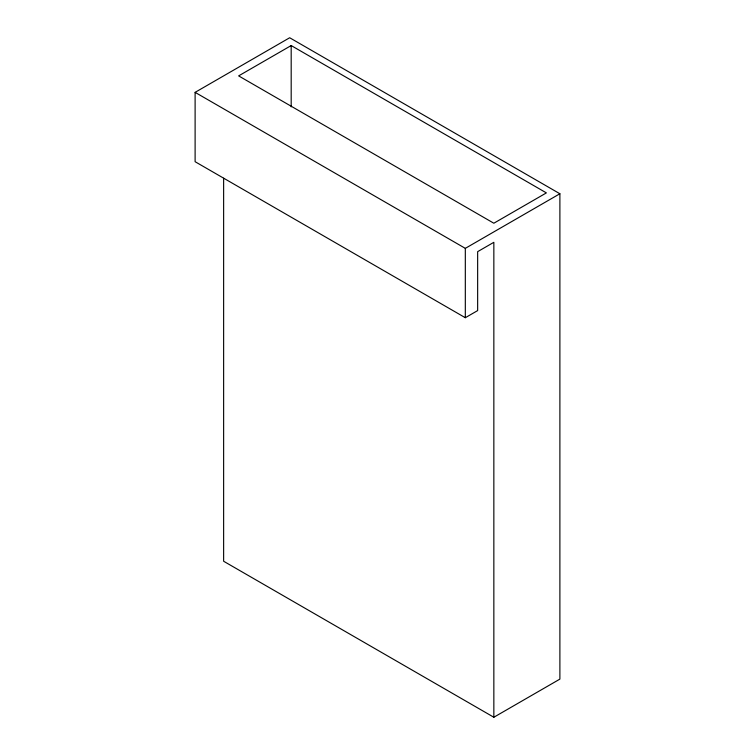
<?xml version="1.0" encoding="UTF-8"?>
<svg xmlns="http://www.w3.org/2000/svg" width="755" height="755" viewBox="0 0 755 755"><rect width="100%" height="100%" fill="white"/><g stroke="black" fill="none" stroke-linecap="round" stroke-linejoin="round"><path stroke-width="1.13" d="M493.845 717.25L493.845 242.308L477.651 251.66L477.651 310.588L465.316 317.713L195.111 161.702L195.111 92.355L289.684 37.75L559.889 193.752L559.889 679.113L493.845 717.25L223.631 561.248L223.631 178.227M291.185 45.555L238.637 75.887L493.845 223.225L546.384 192.893L291.185 45.555L291.185 106.851M195.111 92.355L465.316 248.357L559.889 193.752M465.316 248.357L465.316 317.713"/></g></svg>
